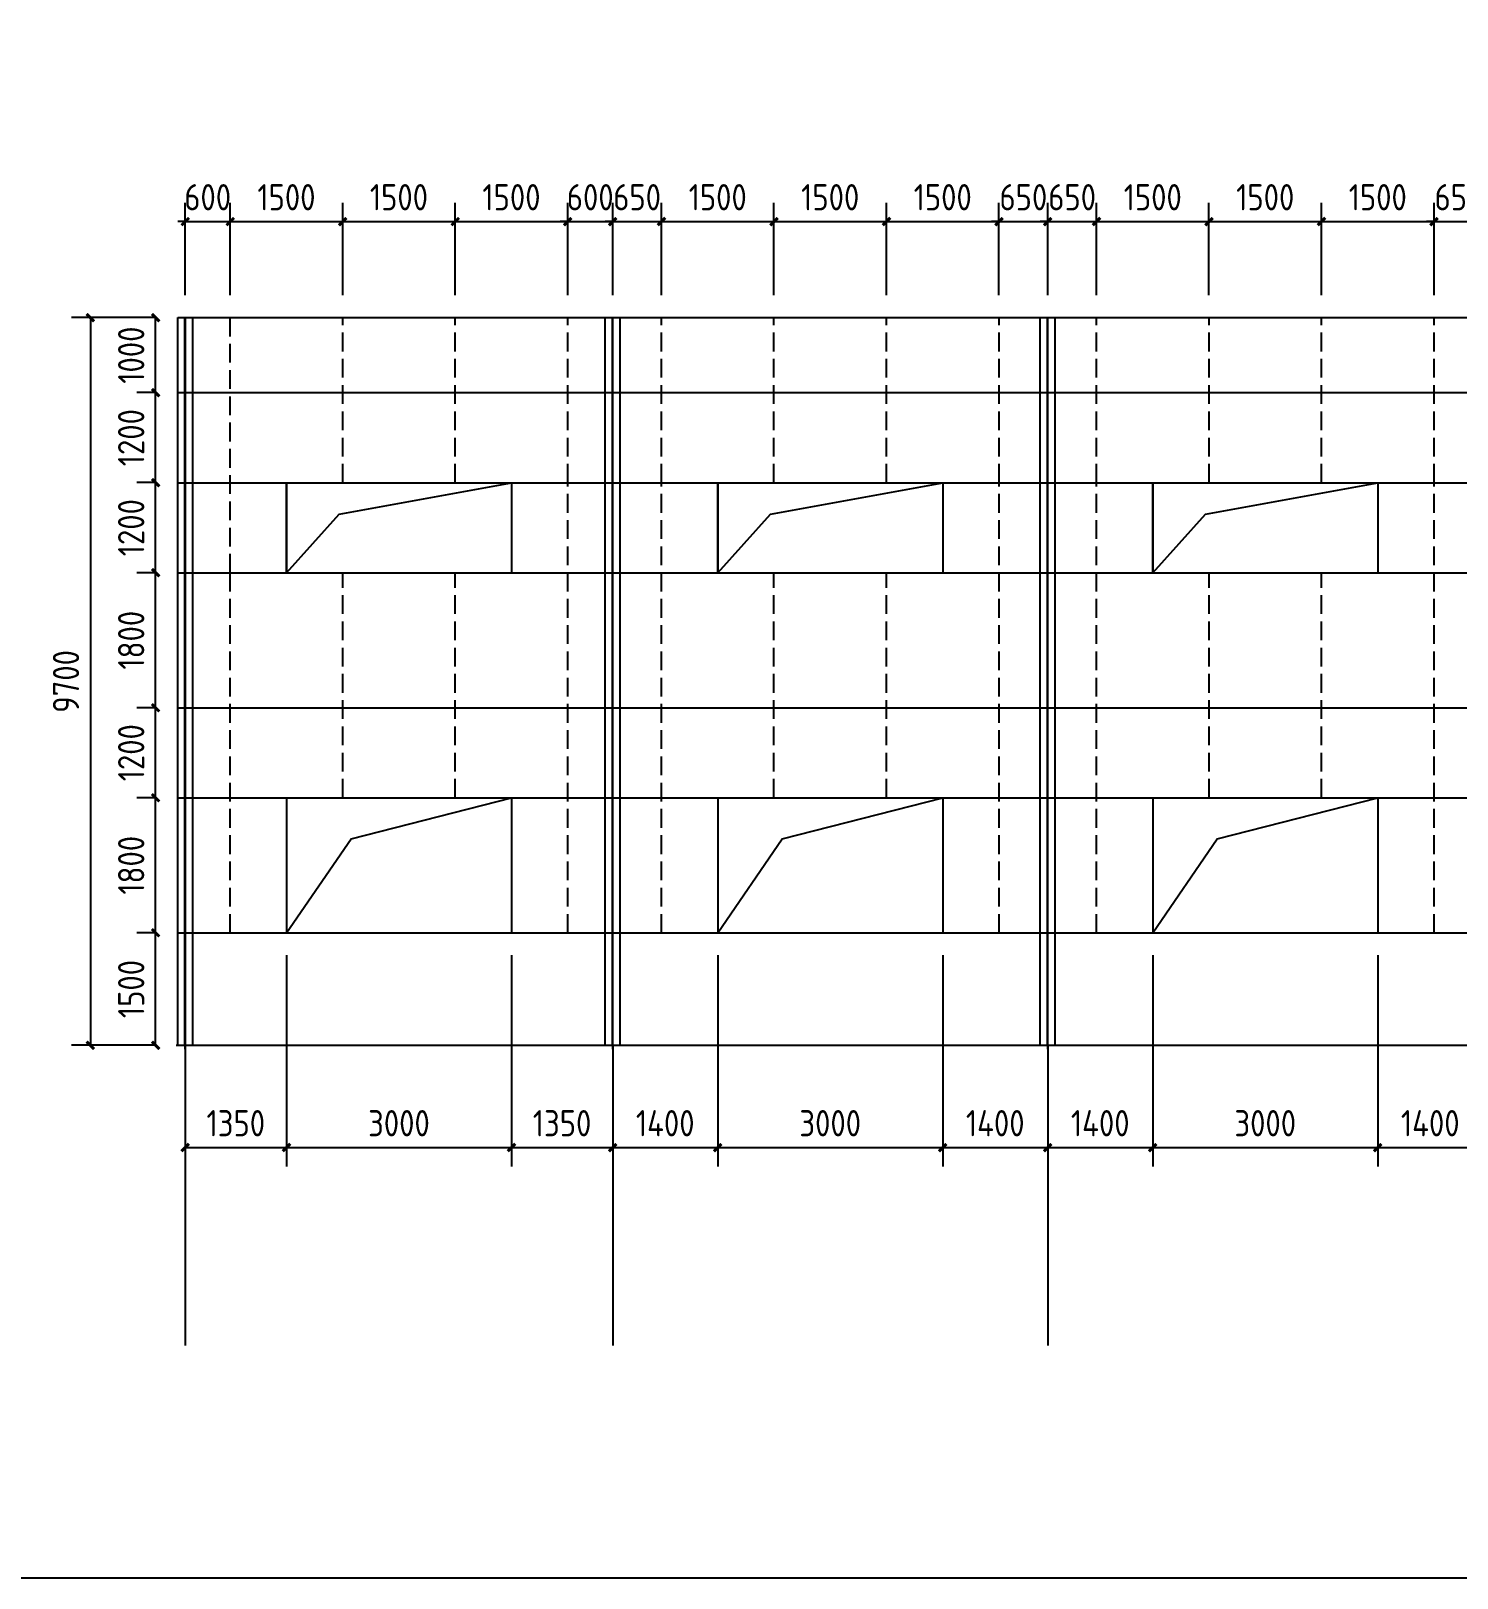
# Model space of a CAD drawing. Extents: x 102162 to 621267, y -39398 to 328893.
# Drawn here: x 483281 to 502295, y 118102 to 138726 of the extents above; entities that cross this region are included whole.
import ezdxf

# ---------------------------------------------------------------- set-up
doc = ezdxf.new("R2010")
doc.units = 0
doc.header["$LTSCALE"] = 1000
doc.header["$MEASUREMENT"] = 0
doc.linetypes.add('DASH', pattern=[0.35, 0.25, -0.1])
doc.layers.add('AXIS', color=3, linetype='Continuous')
doc.layers.add('DOTE', color=1, linetype='Continuous')
doc.styles.get("Standard").update_dxf_attribs({"font": 'gbenor.shx', "bigfont": 'gbcbig.shx'})
doc.dimstyles.get("Standard").update_dxf_attribs({"dimscale": 100, "dimtxt": 3.5, "dimasz": 1, "dimexe": 2.5, "dimexo": 3, "dimgap": 1.5, "dimtad": 1, "dimdec": 0, "dimzin": 0, "dimdsep": 46, "dimtxsty": 'Standard', "dimblk": 'ARCHTICK', "dimcen": 0.09, "dimadec": 0, "dimazin": 0, "dimtfac": 1, "dimtdec": 0, "dimtix": 1, "dimtmove": 2, "dimatfit": 3, "dimfxl": 1, "dimtolj": 1, "dimtzin": 0, "dimarcsym": 0})

# ---------------------------------------------------------------- blocks, each defined once
blk = doc.blocks.new('_ArchTick')
at = {"color": 0, "linetype": 'ByBlock', "const_width": 0.4}
blk.add_lwpolyline([(-0.5, -0.5), (0.5, 0.5)], dxfattribs=at)
blk = doc.blocks.new('*D8349')
at = {"color": 0, "lineweight": -2}
for p, q in [((484938, 126704), (484693, 126704)), ((484943, 125204), (484943, 126704)), ((484918, 125204), (484693, 125204))]:
    blk.add_line(p, q, dxfattribs=at)
at = {"layer": 'Defpoints', "color": 0}
for p in [(484943, 126704), (485238, 126704), (485218, 125204)]:
    blk.add_point(p, dxfattribs=at)
at = {"color": 0, "lineweight": -2, "xscale": 100, "yscale": 100, "zscale": 100}
for p, rotation in [((484943, 126704), 90), ((484943, 125204), 270)]:
    blk.add_blockref('_ArchTick', p, dxfattribs=dict(at, rotation=rotation))
at = {"color": 0, "insert": (484618, 125954), "char_height": 350, "attachment_point": 5, "rotation": 90}
blk.add_mtext('\\A1;1500', dxfattribs=at)
blk = doc.blocks.new('*D8350')
at = {"color": 0, "lineweight": -2}
for p, q in [((484938, 128504), (484693, 128504)), ((484943, 126704), (484943, 128504)), ((484938, 126704), (484693, 126704))]:
    blk.add_line(p, q, dxfattribs=at)
at = {"layer": 'Defpoints', "color": 0}
for p in [(484943, 128504), (485238, 128504), (485238, 126704)]:
    blk.add_point(p, dxfattribs=at)
at = {"color": 0, "lineweight": -2, "xscale": 100, "yscale": 100, "zscale": 100}
for p, rotation in [((484943, 128504), 90), ((484943, 126704), 270)]:
    blk.add_blockref('_ArchTick', p, dxfattribs=dict(at, rotation=rotation))
at = {"color": 0, "insert": (484618, 127604), "char_height": 350, "attachment_point": 5, "rotation": 90}
blk.add_mtext('\\A1;1800', dxfattribs=at)
blk = doc.blocks.new('*D8351')
at = {"color": 0, "lineweight": -2}
for p, q in [((484938, 129704), (484693, 129704)), ((484943, 128504), (484943, 129704)), ((484938, 128504), (484693, 128504))]:
    blk.add_line(p, q, dxfattribs=at)
at = {"layer": 'Defpoints', "color": 0}
for p in [(484943, 129704), (485238, 129704), (485238, 128504)]:
    blk.add_point(p, dxfattribs=at)
at = {"color": 0, "lineweight": -2, "xscale": 100, "yscale": 100, "zscale": 100}
for p, rotation in [((484943, 129704), 90), ((484943, 128504), 270)]:
    blk.add_blockref('_ArchTick', p, dxfattribs=dict(at, rotation=rotation))
at = {"color": 0, "insert": (484618, 129104), "char_height": 350, "attachment_point": 5, "rotation": 90}
blk.add_mtext('\\A1;1200', dxfattribs=at)
blk = doc.blocks.new('*D8352')
at = {"color": 0, "lineweight": -2}
for p, q in [((484938, 131504), (484693, 131504)), ((484943, 129704), (484943, 131504)), ((484938, 129704), (484693, 129704))]:
    blk.add_line(p, q, dxfattribs=at)
at = {"layer": 'Defpoints', "color": 0}
for p in [(484943, 131504), (485238, 131504), (485238, 129704)]:
    blk.add_point(p, dxfattribs=at)
at = {"color": 0, "lineweight": -2, "xscale": 100, "yscale": 100, "zscale": 100}
for p, rotation in [((484943, 131504), 90), ((484943, 129704), 270)]:
    blk.add_blockref('_ArchTick', p, dxfattribs=dict(at, rotation=rotation))
at = {"color": 0, "insert": (484618, 130604), "char_height": 350, "attachment_point": 5, "rotation": 90}
blk.add_mtext('\\A1;1800', dxfattribs=at)
blk = doc.blocks.new('*D8353')
at = {"color": 0, "lineweight": -2}
for p, q in [((484938, 132704), (484693, 132704)), ((484943, 131504), (484943, 132704)), ((484938, 131504), (484693, 131504))]:
    blk.add_line(p, q, dxfattribs=at)
at = {"layer": 'Defpoints', "color": 0}
for p in [(484943, 132704), (485238, 132704), (485238, 131504)]:
    blk.add_point(p, dxfattribs=at)
at = {"color": 0, "lineweight": -2, "xscale": 100, "yscale": 100, "zscale": 100}
for p, rotation in [((484943, 132704), 90), ((484943, 131504), 270)]:
    blk.add_blockref('_ArchTick', p, dxfattribs=dict(at, rotation=rotation))
at = {"color": 0, "insert": (484618, 132104), "char_height": 350, "attachment_point": 5, "rotation": 90}
blk.add_mtext('\\A1;1200', dxfattribs=at)
blk = doc.blocks.new('*D8354')
at = {"color": 0, "lineweight": -2}
for p, q in [((484938, 133904), (484693, 133904)), ((484943, 132704), (484943, 133904)), ((484938, 132704), (484693, 132704))]:
    blk.add_line(p, q, dxfattribs=at)
at = {"layer": 'Defpoints', "color": 0}
for p in [(484943, 133904), (485238, 133904), (485238, 132704)]:
    blk.add_point(p, dxfattribs=at)
at = {"color": 0, "lineweight": -2, "xscale": 100, "yscale": 100, "zscale": 100}
for p, rotation in [((484943, 133904), 90), ((484943, 132704), 270)]:
    blk.add_blockref('_ArchTick', p, dxfattribs=dict(at, rotation=rotation))
at = {"color": 0, "insert": (484618, 133304), "char_height": 350, "attachment_point": 5, "rotation": 90}
blk.add_mtext('\\A1;1200', dxfattribs=at)
blk = doc.blocks.new('*D8355')
at = {"color": 0, "lineweight": -2}
for p, q in [((484938, 134904), (484693, 134904)), ((484943, 133904), (484943, 134904)), ((484938, 133904), (484693, 133904))]:
    blk.add_line(p, q, dxfattribs=at)
at = {"layer": 'Defpoints', "color": 0}
for p in [(484943, 134904), (485238, 134904), (485238, 133904)]:
    blk.add_point(p, dxfattribs=at)
at = {"color": 0, "lineweight": -2, "xscale": 100, "yscale": 100, "zscale": 100}
for p, rotation in [((484943, 134904), 90), ((484943, 133904), 270)]:
    blk.add_blockref('_ArchTick', p, dxfattribs=dict(at, rotation=rotation))
at = {"color": 0, "insert": (484618, 134404), "char_height": 350, "attachment_point": 5, "rotation": 90}
blk.add_mtext('\\A1;1000', dxfattribs=at)
blk = doc.blocks.new('*D8356')
at = {"color": 0, "lineweight": -2}
for p, q in [((484938, 134904), (483824, 134904)), ((484074, 134904), (484074, 125204)), ((484938, 125204), (483824, 125204))]:
    blk.add_line(p, q, dxfattribs=at)
at = {"layer": 'Defpoints', "color": 0}
for p in [(485238, 134904), (484074, 125204), (485238, 125204)]:
    blk.add_point(p, dxfattribs=at)
at = {"color": 0, "lineweight": -2, "xscale": 100, "yscale": 100, "zscale": 100}
for p, rotation in [((484074, 134904), 90), ((484074, 125204), 270)]:
    blk.add_blockref('_ArchTick', p, dxfattribs=dict(at, rotation=rotation))
at = {"color": 0, "insert": (483749, 130054), "char_height": 350, "attachment_point": 5, "rotation": 90}
blk.add_mtext('\\A1;9700', dxfattribs=at)
blk = doc.blocks.new('*D8357')
at = {"color": 0, "lineweight": -2}
for p, q in [((486688, 126404), (486688, 123590)), ((485338, 124904), (485338, 123590)), ((485338, 123840), (486688, 123840))]:
    blk.add_line(p, q, dxfattribs=at)
at = {"layer": 'Defpoints', "color": 0}
for p in [(486688, 126704), (485338, 125204), (486688, 123840)]:
    blk.add_point(p, dxfattribs=at)
at = {"color": 0, "lineweight": -2, "xscale": 100, "yscale": 100, "zscale": 100, "rotation": 180}
blk.add_blockref('_ArchTick', (485338, 123840), dxfattribs=at)
at = {"color": 0, "lineweight": -2, "xscale": 100, "yscale": 100, "zscale": 100}
blk.add_blockref('_ArchTick', (486688, 123840), dxfattribs=at)
at = {"color": 0, "insert": (486013, 124165), "char_height": 350, "attachment_point": 5}
blk.add_mtext('\\A1;1350', dxfattribs=at)
blk = doc.blocks.new('*D8358')
at = {"color": 0, "lineweight": -2}
for p, q in [((486688, 126404), (486688, 123590)), ((489688, 126404), (489688, 123590)), ((486688, 123840), (489688, 123840))]:
    blk.add_line(p, q, dxfattribs=at)
at = {"layer": 'Defpoints', "color": 0}
for p in [(486688, 126704), (489688, 126704), (489688, 123840)]:
    blk.add_point(p, dxfattribs=at)
at = {"color": 0, "lineweight": -2, "xscale": 100, "yscale": 100, "zscale": 100, "rotation": 180}
blk.add_blockref('_ArchTick', (486688, 123840), dxfattribs=at)
at = {"color": 0, "lineweight": -2, "xscale": 100, "yscale": 100, "zscale": 100}
blk.add_blockref('_ArchTick', (489688, 123840), dxfattribs=at)
at = {"color": 0, "insert": (488188, 124165), "char_height": 350, "attachment_point": 5}
blk.add_mtext('\\A1;3000', dxfattribs=at)
blk = doc.blocks.new('*D8359')
at = {"color": 0, "lineweight": -2}
for p, q in [((489688, 126404), (489688, 123590)), ((491038, 124904), (491038, 123590)), ((489688, 123840), (491038, 123840))]:
    blk.add_line(p, q, dxfattribs=at)
at = {"layer": 'Defpoints', "color": 0}
for p in [(489688, 126704), (491038, 125204), (491038, 123840)]:
    blk.add_point(p, dxfattribs=at)
at = {"color": 0, "lineweight": -2, "xscale": 100, "yscale": 100, "zscale": 100, "rotation": 180}
blk.add_blockref('_ArchTick', (489688, 123840), dxfattribs=at)
at = {"color": 0, "lineweight": -2, "xscale": 100, "yscale": 100, "zscale": 100}
blk.add_blockref('_ArchTick', (491038, 123840), dxfattribs=at)
at = {"color": 0, "insert": (490363, 124165), "char_height": 350, "attachment_point": 5}
blk.add_mtext('\\A1;1350', dxfattribs=at)
blk = doc.blocks.new('*D8360')
at = {"color": 0, "lineweight": -2}
for p, q in [((492438, 126404), (492438, 123590)), ((491038, 124904), (491038, 123590)), ((491038, 123840), (492438, 123840))]:
    blk.add_line(p, q, dxfattribs=at)
at = {"layer": 'Defpoints', "color": 0}
for p in [(492438, 126704), (491038, 125204), (492438, 123840)]:
    blk.add_point(p, dxfattribs=at)
at = {"color": 0, "lineweight": -2, "xscale": 100, "yscale": 100, "zscale": 100, "rotation": 180}
blk.add_blockref('_ArchTick', (491038, 123840), dxfattribs=at)
at = {"color": 0, "lineweight": -2, "xscale": 100, "yscale": 100, "zscale": 100}
blk.add_blockref('_ArchTick', (492438, 123840), dxfattribs=at)
at = {"color": 0, "insert": (491738, 124165), "char_height": 350, "attachment_point": 5}
blk.add_mtext('\\A1;1400', dxfattribs=at)
blk = doc.blocks.new('*D8361')
at = {"color": 0, "lineweight": -2}
for p, q in [((492438, 126404), (492438, 123590)), ((495438, 126404), (495438, 123590)), ((492438, 123840), (495438, 123840))]:
    blk.add_line(p, q, dxfattribs=at)
at = {"layer": 'Defpoints', "color": 0}
for p in [(492438, 126704), (495438, 126704), (495438, 123840)]:
    blk.add_point(p, dxfattribs=at)
at = {"color": 0, "lineweight": -2, "xscale": 100, "yscale": 100, "zscale": 100, "rotation": 180}
blk.add_blockref('_ArchTick', (492438, 123840), dxfattribs=at)
at = {"color": 0, "lineweight": -2, "xscale": 100, "yscale": 100, "zscale": 100}
blk.add_blockref('_ArchTick', (495438, 123840), dxfattribs=at)
at = {"color": 0, "insert": (493938, 124165), "char_height": 350, "attachment_point": 5}
blk.add_mtext('\\A1;3000', dxfattribs=at)
blk = doc.blocks.new('*D8362')
at = {"color": 0, "lineweight": -2}
for p, q in [((495438, 126404), (495438, 123590)), ((496838, 124904), (496838, 123590)), ((495438, 123840), (496838, 123840))]:
    blk.add_line(p, q, dxfattribs=at)
at = {"layer": 'Defpoints', "color": 0}
for p in [(495438, 126704), (496838, 125204), (496838, 123840)]:
    blk.add_point(p, dxfattribs=at)
at = {"color": 0, "lineweight": -2, "xscale": 100, "yscale": 100, "zscale": 100, "rotation": 180}
blk.add_blockref('_ArchTick', (495438, 123840), dxfattribs=at)
at = {"color": 0, "lineweight": -2, "xscale": 100, "yscale": 100, "zscale": 100}
blk.add_blockref('_ArchTick', (496838, 123840), dxfattribs=at)
at = {"color": 0, "insert": (496138, 124165), "char_height": 350, "attachment_point": 5}
blk.add_mtext('\\A1;1400', dxfattribs=at)
blk = doc.blocks.new('*D8363')
at = {"color": 0, "lineweight": -2}
for p, q in [((498238, 126404), (498238, 123590)), ((496838, 124904), (496838, 123590)), ((496838, 123840), (498238, 123840))]:
    blk.add_line(p, q, dxfattribs=at)
at = {"layer": 'Defpoints', "color": 0}
for p in [(498238, 126704), (496838, 125204), (498238, 123840)]:
    blk.add_point(p, dxfattribs=at)
at = {"color": 0, "lineweight": -2, "xscale": 100, "yscale": 100, "zscale": 100, "rotation": 180}
blk.add_blockref('_ArchTick', (496838, 123840), dxfattribs=at)
at = {"color": 0, "lineweight": -2, "xscale": 100, "yscale": 100, "zscale": 100}
blk.add_blockref('_ArchTick', (498238, 123840), dxfattribs=at)
at = {"color": 0, "insert": (497538, 124165), "char_height": 350, "attachment_point": 5}
blk.add_mtext('\\A1;1400', dxfattribs=at)
blk = doc.blocks.new('*D8364')
at = {"color": 0, "lineweight": -2}
for p, q in [((498238, 126404), (498238, 123590)), ((501238, 126404), (501238, 123590)), ((498238, 123840), (501238, 123840))]:
    blk.add_line(p, q, dxfattribs=at)
at = {"layer": 'Defpoints', "color": 0}
for p in [(498238, 126704), (501238, 126704), (501238, 123840)]:
    blk.add_point(p, dxfattribs=at)
at = {"color": 0, "lineweight": -2, "xscale": 100, "yscale": 100, "zscale": 100, "rotation": 180}
blk.add_blockref('_ArchTick', (498238, 123840), dxfattribs=at)
at = {"color": 0, "lineweight": -2, "xscale": 100, "yscale": 100, "zscale": 100}
blk.add_blockref('_ArchTick', (501238, 123840), dxfattribs=at)
at = {"color": 0, "insert": (499738, 124165), "char_height": 350, "attachment_point": 5}
blk.add_mtext('\\A1;3000', dxfattribs=at)
blk = doc.blocks.new('*D8365')
at = {"color": 0, "lineweight": -2}
for p, q in [((501238, 126404), (501238, 123590)), ((502638, 124904), (502638, 123590)), ((501238, 123840), (502638, 123840))]:
    blk.add_line(p, q, dxfattribs=at)
at = {"layer": 'Defpoints', "color": 0}
for p in [(501238, 126704), (502638, 125204), (502638, 123840)]:
    blk.add_point(p, dxfattribs=at)
at = {"color": 0, "lineweight": -2, "xscale": 100, "yscale": 100, "zscale": 100, "rotation": 180}
blk.add_blockref('_ArchTick', (501238, 123840), dxfattribs=at)
at = {"color": 0, "lineweight": -2, "xscale": 100, "yscale": 100, "zscale": 100}
blk.add_blockref('_ArchTick', (502638, 123840), dxfattribs=at)
at = {"color": 0, "insert": (501938, 124165), "char_height": 350, "attachment_point": 5}
blk.add_mtext('\\A1;1400', dxfattribs=at)
blk = doc.blocks.new('*D8372')
at = {"color": 0, "lineweight": -2}
for p, q in [((485338, 135204), (485338, 136434)), ((485938, 135204), (485938, 136434)), ((485338, 136184), (485238, 136184)), ((485338, 136184), (485938, 136184)), ((485938, 136184), (486038, 136184))]:
    blk.add_line(p, q, dxfattribs=at)
at = {"layer": 'Defpoints', "color": 0}
for p in [(485938, 136184), (485338, 134904), (485938, 134904)]:
    blk.add_point(p, dxfattribs=at)
at = {"color": 0, "lineweight": -2, "xscale": 100, "yscale": 100, "zscale": 100}
blk.add_blockref('_ArchTick', (485338, 136184), dxfattribs=at)
at = {"color": 0, "lineweight": -2, "xscale": 100, "yscale": 100, "zscale": 100, "rotation": 180}
blk.add_blockref('_ArchTick', (485938, 136184), dxfattribs=at)
at = {"color": 0, "insert": (485638, 136509), "char_height": 350, "attachment_point": 5}
blk.add_mtext('\\A1;600', dxfattribs=at)
blk = doc.blocks.new('*D8373')
at = {"color": 0, "lineweight": -2}
for p, q in [((485938, 135204), (485938, 136434)), ((487438, 135204), (487438, 136434)), ((485938, 136184), (487438, 136184))]:
    blk.add_line(p, q, dxfattribs=at)
at = {"layer": 'Defpoints', "color": 0}
for p in [(487438, 136184), (485938, 134904), (487438, 134904)]:
    blk.add_point(p, dxfattribs=at)
at = {"color": 0, "lineweight": -2, "xscale": 100, "yscale": 100, "zscale": 100, "rotation": 180}
blk.add_blockref('_ArchTick', (485938, 136184), dxfattribs=at)
at = {"color": 0, "lineweight": -2, "xscale": 100, "yscale": 100, "zscale": 100}
blk.add_blockref('_ArchTick', (487438, 136184), dxfattribs=at)
at = {"color": 0, "insert": (486688, 136509), "char_height": 350, "attachment_point": 5}
blk.add_mtext('\\A1;1500', dxfattribs=at)
blk = doc.blocks.new('*D8374')
at = {"color": 0, "lineweight": -2}
for p, q in [((487438, 135204), (487438, 136434)), ((488938, 135204), (488938, 136434)), ((487438, 136184), (488938, 136184))]:
    blk.add_line(p, q, dxfattribs=at)
at = {"layer": 'Defpoints', "color": 0}
for p in [(488938, 136184), (487438, 134904), (488938, 134904)]:
    blk.add_point(p, dxfattribs=at)
at = {"color": 0, "lineweight": -2, "xscale": 100, "yscale": 100, "zscale": 100, "rotation": 180}
blk.add_blockref('_ArchTick', (487438, 136184), dxfattribs=at)
at = {"color": 0, "lineweight": -2, "xscale": 100, "yscale": 100, "zscale": 100}
blk.add_blockref('_ArchTick', (488938, 136184), dxfattribs=at)
at = {"color": 0, "insert": (488188, 136509), "char_height": 350, "attachment_point": 5}
blk.add_mtext('\\A1;1500', dxfattribs=at)
blk = doc.blocks.new('*D8375')
at = {"color": 0, "lineweight": -2}
for p, q in [((488938, 135204), (488938, 136434)), ((490438, 135204), (490438, 136434)), ((488938, 136184), (490438, 136184))]:
    blk.add_line(p, q, dxfattribs=at)
at = {"layer": 'Defpoints', "color": 0}
for p in [(490438, 136184), (488938, 134904), (490438, 134904)]:
    blk.add_point(p, dxfattribs=at)
at = {"color": 0, "lineweight": -2, "xscale": 100, "yscale": 100, "zscale": 100, "rotation": 180}
blk.add_blockref('_ArchTick', (488938, 136184), dxfattribs=at)
at = {"color": 0, "lineweight": -2, "xscale": 100, "yscale": 100, "zscale": 100}
blk.add_blockref('_ArchTick', (490438, 136184), dxfattribs=at)
at = {"color": 0, "insert": (489688, 136509), "char_height": 350, "attachment_point": 5}
blk.add_mtext('\\A1;1500', dxfattribs=at)
blk = doc.blocks.new('*D8376')
at = {"color": 0, "lineweight": -2}
for p, q in [((490438, 135204), (490438, 136434)), ((491038, 135204), (491038, 136434)), ((490438, 136184), (490338, 136184)), ((490438, 136184), (491038, 136184)), ((491038, 136184), (491138, 136184))]:
    blk.add_line(p, q, dxfattribs=at)
at = {"layer": 'Defpoints', "color": 0}
for p in [(491038, 136184), (490438, 134904), (491038, 134904)]:
    blk.add_point(p, dxfattribs=at)
at = {"color": 0, "lineweight": -2, "xscale": 100, "yscale": 100, "zscale": 100}
blk.add_blockref('_ArchTick', (490438, 136184), dxfattribs=at)
at = {"color": 0, "lineweight": -2, "xscale": 100, "yscale": 100, "zscale": 100, "rotation": 180}
blk.add_blockref('_ArchTick', (491038, 136184), dxfattribs=at)
at = {"color": 0, "insert": (490738, 136509), "char_height": 350, "attachment_point": 5}
blk.add_mtext('\\A1;600', dxfattribs=at)
blk = doc.blocks.new('*D8377')
at = {"color": 0, "lineweight": -2}
for p, q in [((491038, 135204), (491038, 136434)), ((491688, 135204), (491688, 136434)), ((491038, 136184), (490938, 136184)), ((491038, 136184), (491688, 136184)), ((491688, 136184), (491788, 136184))]:
    blk.add_line(p, q, dxfattribs=at)
at = {"layer": 'Defpoints', "color": 0}
for p in [(491688, 136184), (491038, 134904), (491688, 134904)]:
    blk.add_point(p, dxfattribs=at)
at = {"color": 0, "lineweight": -2, "xscale": 100, "yscale": 100, "zscale": 100}
blk.add_blockref('_ArchTick', (491038, 136184), dxfattribs=at)
at = {"color": 0, "lineweight": -2, "xscale": 100, "yscale": 100, "zscale": 100, "rotation": 180}
blk.add_blockref('_ArchTick', (491688, 136184), dxfattribs=at)
at = {"color": 0, "insert": (491363, 136509), "char_height": 350, "attachment_point": 5}
blk.add_mtext('\\A1;650', dxfattribs=at)
blk = doc.blocks.new('*D8378')
at = {"color": 0, "lineweight": -2}
for p, q in [((491688, 135204), (491688, 136434)), ((493188, 135204), (493188, 136434)), ((491688, 136184), (493188, 136184))]:
    blk.add_line(p, q, dxfattribs=at)
at = {"layer": 'Defpoints', "color": 0}
for p in [(493188, 136184), (491688, 134904), (493188, 134904)]:
    blk.add_point(p, dxfattribs=at)
at = {"color": 0, "lineweight": -2, "xscale": 100, "yscale": 100, "zscale": 100, "rotation": 180}
blk.add_blockref('_ArchTick', (491688, 136184), dxfattribs=at)
at = {"color": 0, "lineweight": -2, "xscale": 100, "yscale": 100, "zscale": 100}
blk.add_blockref('_ArchTick', (493188, 136184), dxfattribs=at)
at = {"color": 0, "insert": (492438, 136509), "char_height": 350, "attachment_point": 5}
blk.add_mtext('\\A1;1500', dxfattribs=at)
blk = doc.blocks.new('*D8379')
at = {"color": 0, "lineweight": -2}
for p, q in [((493188, 135204), (493188, 136434)), ((494688, 135204), (494688, 136434)), ((493188, 136184), (494688, 136184))]:
    blk.add_line(p, q, dxfattribs=at)
at = {"layer": 'Defpoints', "color": 0}
for p in [(494688, 136184), (493188, 134904), (494688, 134904)]:
    blk.add_point(p, dxfattribs=at)
at = {"color": 0, "lineweight": -2, "xscale": 100, "yscale": 100, "zscale": 100, "rotation": 180}
blk.add_blockref('_ArchTick', (493188, 136184), dxfattribs=at)
at = {"color": 0, "lineweight": -2, "xscale": 100, "yscale": 100, "zscale": 100}
blk.add_blockref('_ArchTick', (494688, 136184), dxfattribs=at)
at = {"color": 0, "insert": (493938, 136509), "char_height": 350, "attachment_point": 5}
blk.add_mtext('\\A1;1500', dxfattribs=at)
blk = doc.blocks.new('*D8380')
at = {"color": 0, "lineweight": -2}
for p, q in [((494688, 135204), (494688, 136434)), ((496188, 135204), (496188, 136434)), ((494688, 136184), (496188, 136184))]:
    blk.add_line(p, q, dxfattribs=at)
at = {"layer": 'Defpoints', "color": 0}
for p in [(496188, 136184), (494688, 134904), (496188, 134904)]:
    blk.add_point(p, dxfattribs=at)
at = {"color": 0, "lineweight": -2, "xscale": 100, "yscale": 100, "zscale": 100, "rotation": 180}
blk.add_blockref('_ArchTick', (494688, 136184), dxfattribs=at)
at = {"color": 0, "lineweight": -2, "xscale": 100, "yscale": 100, "zscale": 100}
blk.add_blockref('_ArchTick', (496188, 136184), dxfattribs=at)
at = {"color": 0, "insert": (495438, 136509), "char_height": 350, "attachment_point": 5}
blk.add_mtext('\\A1;1500', dxfattribs=at)
blk = doc.blocks.new('*D8381')
at = {"color": 0, "lineweight": -2}
for p, q in [((496188, 135204), (496188, 136434)), ((496838, 135204), (496838, 136434)), ((496188, 136184), (496088, 136184)), ((496188, 136184), (496838, 136184)), ((496838, 136184), (496938, 136184))]:
    blk.add_line(p, q, dxfattribs=at)
at = {"layer": 'Defpoints', "color": 0}
for p in [(496838, 136184), (496188, 134904), (496838, 134904)]:
    blk.add_point(p, dxfattribs=at)
at = {"color": 0, "lineweight": -2, "xscale": 100, "yscale": 100, "zscale": 100}
blk.add_blockref('_ArchTick', (496188, 136184), dxfattribs=at)
at = {"color": 0, "lineweight": -2, "xscale": 100, "yscale": 100, "zscale": 100, "rotation": 180}
blk.add_blockref('_ArchTick', (496838, 136184), dxfattribs=at)
at = {"color": 0, "insert": (496513, 136509), "char_height": 350, "attachment_point": 5}
blk.add_mtext('\\A1;650', dxfattribs=at)
blk = doc.blocks.new('*D8382')
at = {"color": 0, "lineweight": -2}
for p, q in [((496838, 135204), (496838, 136434)), ((497488, 135204), (497488, 136434)), ((496838, 136184), (496738, 136184)), ((496838, 136184), (497488, 136184)), ((497488, 136184), (497588, 136184))]:
    blk.add_line(p, q, dxfattribs=at)
at = {"layer": 'Defpoints', "color": 0}
for p in [(497488, 136184), (496838, 134904), (497488, 134904)]:
    blk.add_point(p, dxfattribs=at)
at = {"color": 0, "lineweight": -2, "xscale": 100, "yscale": 100, "zscale": 100}
blk.add_blockref('_ArchTick', (496838, 136184), dxfattribs=at)
at = {"color": 0, "lineweight": -2, "xscale": 100, "yscale": 100, "zscale": 100, "rotation": 180}
blk.add_blockref('_ArchTick', (497488, 136184), dxfattribs=at)
at = {"color": 0, "insert": (497163, 136509), "char_height": 350, "attachment_point": 5}
blk.add_mtext('\\A1;650', dxfattribs=at)
blk = doc.blocks.new('*D8383')
at = {"color": 0, "lineweight": -2}
for p, q in [((497488, 135204), (497488, 136434)), ((498988, 135204), (498988, 136434)), ((497488, 136184), (498988, 136184))]:
    blk.add_line(p, q, dxfattribs=at)
at = {"layer": 'Defpoints', "color": 0}
for p in [(498988, 136184), (497488, 134904), (498988, 134904)]:
    blk.add_point(p, dxfattribs=at)
at = {"color": 0, "lineweight": -2, "xscale": 100, "yscale": 100, "zscale": 100, "rotation": 180}
blk.add_blockref('_ArchTick', (497488, 136184), dxfattribs=at)
at = {"color": 0, "lineweight": -2, "xscale": 100, "yscale": 100, "zscale": 100}
blk.add_blockref('_ArchTick', (498988, 136184), dxfattribs=at)
at = {"color": 0, "insert": (498238, 136509), "char_height": 350, "attachment_point": 5}
blk.add_mtext('\\A1;1500', dxfattribs=at)
blk = doc.blocks.new('*D8384')
at = {"color": 0, "lineweight": -2}
for p, q in [((498988, 135204), (498988, 136434)), ((500488, 135204), (500488, 136434)), ((498988, 136184), (500488, 136184))]:
    blk.add_line(p, q, dxfattribs=at)
at = {"layer": 'Defpoints', "color": 0}
for p in [(500488, 136184), (498988, 134904), (500488, 134904)]:
    blk.add_point(p, dxfattribs=at)
at = {"color": 0, "lineweight": -2, "xscale": 100, "yscale": 100, "zscale": 100, "rotation": 180}
blk.add_blockref('_ArchTick', (498988, 136184), dxfattribs=at)
at = {"color": 0, "lineweight": -2, "xscale": 100, "yscale": 100, "zscale": 100}
blk.add_blockref('_ArchTick', (500488, 136184), dxfattribs=at)
at = {"color": 0, "insert": (499738, 136509), "char_height": 350, "attachment_point": 5}
blk.add_mtext('\\A1;1500', dxfattribs=at)
blk = doc.blocks.new('*D8385')
at = {"color": 0, "lineweight": -2}
for p, q in [((500488, 135204), (500488, 136434)), ((501988, 135204), (501988, 136434)), ((500488, 136184), (501988, 136184))]:
    blk.add_line(p, q, dxfattribs=at)
at = {"layer": 'Defpoints', "color": 0}
for p in [(501988, 136184), (500488, 134904), (501988, 134904)]:
    blk.add_point(p, dxfattribs=at)
at = {"color": 0, "lineweight": -2, "xscale": 100, "yscale": 100, "zscale": 100, "rotation": 180}
blk.add_blockref('_ArchTick', (500488, 136184), dxfattribs=at)
at = {"color": 0, "lineweight": -2, "xscale": 100, "yscale": 100, "zscale": 100}
blk.add_blockref('_ArchTick', (501988, 136184), dxfattribs=at)
at = {"color": 0, "insert": (501238, 136509), "char_height": 350, "attachment_point": 5}
blk.add_mtext('\\A1;1500', dxfattribs=at)
blk = doc.blocks.new('*D8386')
at = {"color": 0, "lineweight": -2}
for p, q in [((501988, 135204), (501988, 136434)), ((502638, 135204), (502638, 136434)), ((501988, 136184), (501888, 136184)), ((501988, 136184), (502638, 136184)), ((502638, 136184), (502738, 136184))]:
    blk.add_line(p, q, dxfattribs=at)
at = {"layer": 'Defpoints', "color": 0}
for p in [(502638, 136184), (501988, 134904), (502638, 134904)]:
    blk.add_point(p, dxfattribs=at)
at = {"color": 0, "lineweight": -2, "xscale": 100, "yscale": 100, "zscale": 100}
blk.add_blockref('_ArchTick', (501988, 136184), dxfattribs=at)
at = {"color": 0, "lineweight": -2, "xscale": 100, "yscale": 100, "zscale": 100, "rotation": 180}
blk.add_blockref('_ArchTick', (502638, 136184), dxfattribs=at)
at = {"color": 0, "insert": (502313, 136509), "char_height": 350, "attachment_point": 5}
blk.add_mtext('\\A1;650', dxfattribs=at)

msp = doc.modelspace()

# ---------------------------------------------------------------- linework, layer by layer
for p, q in [((485238.3, 134903.7), (520038.3, 134903.7)), ((485238.3, 133903.7), (520038.3, 133903.7)), ((485238.3, 132703.7), (520038.3, 132703.7)), ((486688.3, 132703.7), (486688.3, 131503.7)), ((487392.6, 132282.2), (489688.3, 132703.7)), ((489688.3, 132703.7), (489688.3, 131503.7)), ((492438.3, 132703.7), (492438.3, 131503.7)), ((493142.6, 132282.2), (495438.3, 132703.7)), ((495438.3, 132703.7), (495438.3, 131503.7)), ((498238.3, 132703.7), (498238.3, 131503.7)), ((498942.6, 132282.2), (501238.3, 132703.7)), ((501238.3, 132703.7), (501238.3, 131503.7)), ((486688.3, 131503.7), (487392.6, 132282.2)), ((492438.3, 131503.7), (493142.6, 132282.2)), ((498238.3, 131503.7), (498942.6, 132282.2)), ((485238.3, 131503.7), (520038.3, 131503.7)), ((485238.3, 129703.7), (508441.3, 129703.7)), ((485238.3, 128503.7), (509198.3, 128503.7)), ((487548.7, 127956.3), (489688.3, 128503.7)), ((489688.3, 128503.7), (489688.3, 126703.7)), ((492438.3, 128503.7), (492438.3, 126703.7)), ((493298.7, 127956.3), (495438.3, 128503.7)), ((495438.3, 128503.7), (495438.3, 126703.7)), ((498238.3, 128503.7), (498238.3, 126703.7)), ((499098.7, 127956.3), (501238.3, 128503.7)), ((501238.3, 128503.7), (501238.3, 126703.7)), ((486688.3, 126703.7), (487548.7, 127956.3)), ((492438.3, 126703.7), (493298.7, 127956.3)), ((498238.3, 126703.7), (499098.7, 127956.3)), ((485238.3, 126703.7), (509198.3, 126703.7)), ((485218.3, 125203.7), (520058.3, 125203.7))]:
    msp.add_line(p, q)
at = {"color": 6}
for p, q in [((486688.3, 131503.7), (486688.3, 132703.7)), ((489688.3, 132703.7), (489688.3, 131503.7)), ((492438.3, 131503.7), (492438.3, 132703.7)), ((495438.3, 132703.7), (495438.3, 131503.7)), ((498238.3, 131503.7), (498238.3, 132703.7)), ((501238.3, 132703.7), (501238.3, 131503.7)), ((486688.3, 128503.7), (486688.3, 126703.7)), ((486688.3, 128503.7), (489688.3, 128503.7)), ((489688.3, 128503.7), (489688.3, 126703.7)), ((492438.3, 128503.7), (492438.3, 126703.7)), ((492438.3, 128503.7), (495438.3, 128503.7)), ((495438.3, 128503.7), (495438.3, 126703.7)), ((498238.3, 128503.7), (498238.3, 126703.7)), ((498238.3, 128503.7), (501238.3, 128503.7)), ((501238.3, 128503.7), (501238.3, 126703.7))]:
    msp.add_line(p, q, dxfattribs=at)
msp.add_lwpolyline([(473411.7, 160101.7), (532811.7, 160101.7), (532811.7, 118101.7), (473411.7, 118101.7)], close=True)
at = {"layer": 'AXIS'}
for p, q in [((485338.3, 125203.7), (485338.3, 121203.7)), ((491038.3, 125203.7), (491038.3, 121203.7)), ((496838.3, 125203.7), (496838.3, 121203.7))]:
    msp.add_line(p, q, dxfattribs=at)
at = {"layer": 'DOTE', "color": 0}
for p, q in [((485238.3, 125203.7), (485238.3, 134903.7)), ((485335.3, 125203.7), (485335.3, 134903.7)), ((485341.3, 125203.7), (485341.3, 134903.7)), ((485438.3, 125203.7), (485438.3, 134903.7)), ((490938.3, 125203.7), (490938.3, 134903.7)), ((491035.3, 125203.7), (491035.3, 134903.7)), ((491041.3, 125203.7), (491041.3, 134903.7)), ((491138.3, 125203.7), (491138.3, 134903.7)), ((496738.3, 125203.7), (496738.3, 134903.7)), ((496835.3, 125203.7), (496835.3, 134903.7)), ((496841.3, 125203.7), (496841.3, 134903.7)), ((496938.3, 125203.7), (496938.3, 134903.7))]:
    msp.add_line(p, q, dxfattribs=at)
at = {"layer": 'DOTE'}
for p, q in [((485338.3, 125153.7), (485338.3, 134903.7)), ((491038.3, 125153.7), (491038.3, 134903.7)), ((491038.3, 125153.7), (491038.3, 134903.7)), ((496838.3, 125153.7), (496838.3, 134903.7)), ((496838.3, 125153.7), (496838.3, 134903.7))]:
    msp.add_line(p, q, dxfattribs=at)
at = {"layer": 'DOTE', "color": 4, "linetype": 'DASH'}
for p, q in [((485938.3, 131503.7), (485938.3, 134903.7)), ((487438.3, 132703.7), (487438.3, 134903.7)), ((488938.3, 132703.7), (488938.3, 134903.7)), ((490438.3, 132703.7), (490438.3, 134903.7)), ((491688.3, 132703.7), (491688.3, 134903.7)), ((493188.3, 132703.7), (493188.3, 134903.7)), ((494688.3, 132703.7), (494688.3, 134903.7)), ((496188.3, 132703.7), (496188.3, 134903.7)), ((497488.3, 132703.7), (497488.3, 134903.7)), ((498988.3, 132703.7), (498988.3, 134903.7)), ((500488.3, 132703.7), (500488.3, 134903.7)), ((501988.3, 132703.7), (501988.3, 134903.7)), ((490438.3, 126703.7), (490438.3, 132703.7)), ((491688.3, 126703.7), (491688.3, 132703.7)), ((496188.3, 126703.7), (496188.3, 132703.7)), ((497488.3, 126703.7), (497488.3, 132703.7)), ((501988.3, 126703.7), (501988.3, 132703.7)), ((485938.3, 126703.7), (485938.3, 131503.7)), ((487438.3, 128503.7), (487438.3, 131503.7)), ((488938.3, 128503.7), (488938.3, 131503.7)), ((493188.3, 128503.7), (493188.3, 131503.7)), ((494688.3, 128503.7), (494688.3, 131503.7)), ((498988.3, 128503.7), (498988.3, 131503.7)), ((500488.3, 128503.7), (500488.3, 131503.7))]:
    msp.add_line(p, q, dxfattribs=at)

# ---------------------------------------------------------------- dimensions: what is measured, and where the dimension line sits
for base, p1, p2, picture, middle in [((485938.3, 136183.9), (485338.3, 134903.7), (485938.3, 134903.7), '*D8372', (485638.3, 136508.9)), ((487438.3, 136183.9), (485938.3, 134903.7), (487438.3, 134903.7), '*D8373', (486688.3, 136508.9)), ((488938.3, 136183.9), (487438.3, 134903.7), (488938.3, 134903.7), '*D8374', (488188.3, 136508.9)), ((490438.3, 136183.9), (488938.3, 134903.7), (490438.3, 134903.7), '*D8375', (489688.3, 136508.9)), ((491038.3, 136183.9), (490438.3, 134903.7), (491038.3, 134903.7), '*D8376', (490738.3, 136508.9)), ((491688.3, 136183.9), (491038.3, 134903.7), (491688.3, 134903.7), '*D8377', (491363.3, 136508.9)), ((493188.3, 136183.9), (491688.3, 134903.7), (493188.3, 134903.7), '*D8378', (492438.3, 136508.9)), ((494688.3, 136183.9), (493188.3, 134903.7), (494688.3, 134903.7), '*D8379', (493938.3, 136508.9)), ((496188.3, 136183.9), (494688.3, 134903.7), (496188.3, 134903.7), '*D8380', (495438.3, 136508.9)), ((496838.3, 136183.9), (496188.3, 134903.7), (496838.3, 134903.7), '*D8381', (496513.3, 136508.9)), ((497488.3, 136183.9), (496838.3, 134903.7), (497488.3, 134903.7), '*D8382', (497163.3, 136508.9)), ((498988.3, 136183.9), (497488.3, 134903.7), (498988.3, 134903.7), '*D8383', (498238.3, 136508.9)), ((500488.3, 136183.9), (498988.3, 134903.7), (500488.3, 134903.7), '*D8384', (499738.3, 136508.9)), ((501988.3, 136183.9), (500488.3, 134903.7), (501988.3, 134903.7), '*D8385', (501238.3, 136508.9)), ((502638.3, 136183.9), (501988.3, 134903.7), (502638.3, 134903.7), '*D8386', (502313.3, 136508.9)), ((486688.3, 123839.7), (485338.3, 125203.7), (486688.3, 126703.7), '*D8357', (486013.3, 124164.7)), ((489688.3, 123839.7), (486688.3, 126703.7), (489688.3, 126703.7), '*D8358', (488188.3, 124164.7)), ((491038.3, 123839.7), (489688.3, 126703.7), (491038.3, 125203.7), '*D8359', (490363.3, 124164.7)), ((492438.3, 123839.7), (491038.3, 125203.7), (492438.3, 126703.7), '*D8360', (491738.3, 124164.7)), ((495438.3, 123839.7), (492438.3, 126703.7), (495438.3, 126703.7), '*D8361', (493938.3, 124164.7)), ((496838.3, 123839.7), (495438.3, 126703.7), (496838.3, 125203.7), '*D8362', (496138.3, 124164.7)), ((498238.3, 123839.7), (496838.3, 125203.7), (498238.3, 126703.7), '*D8363', (497538.3, 124164.7)), ((501238.3, 123839.7), (498238.3, 126703.7), (501238.3, 126703.7), '*D8364', (499738.3, 124164.7)), ((502638.3, 123839.7), (501238.3, 126703.7), (502638.3, 125203.7), '*D8365', (501938.3, 124164.7))]:
    dim = msp.add_linear_dim(base=base, p1=p1, p2=p2, dimstyle='Standard')
    dim.commit()
    dim.dimension.update_dxf_attribs({"geometry": picture, "text_midpoint": middle})
dim = msp.add_aligned_dim(p1=(485238.3, 134903.7), p2=(485238.3, 125203.7), distance=-1164.1, dimstyle='Standard')
dim.commit()
dim.dimension.update_dxf_attribs({"geometry": '*D8356', "text_midpoint": (483749.1, 130053.7)})
for base, p1, p2, picture, middle in [((484943.4, 134903.7), (485238.3, 133903.7), (485238.3, 134903.7), '*D8355', (484618.4, 134403.7)), ((484943.4, 133903.7), (485238.3, 132703.7), (485238.3, 133903.7), '*D8354', (484618.4, 133303.7)), ((484943.4, 132703.7), (485238.3, 131503.7), (485238.3, 132703.7), '*D8353', (484618.4, 132103.7)), ((484943.4, 131503.7), (485238.3, 129703.7), (485238.3, 131503.7), '*D8352', (484618.4, 130603.7)), ((484943.4, 129703.7), (485238.3, 128503.7), (485238.3, 129703.7), '*D8351', (484618.4, 129103.7)), ((484943.4, 128503.7), (485238.3, 126703.7), (485238.3, 128503.7), '*D8350', (484618.4, 127603.7)), ((484943.4, 126703.7), (485218.3, 125203.7), (485238.3, 126703.7), '*D8349', (484618.4, 125953.7))]:
    dim = msp.add_linear_dim(base=base, p1=p1, p2=p2, angle=90, dimstyle='Standard')
    dim.commit()
    dim.dimension.update_dxf_attribs({"geometry": picture, "text_midpoint": middle})

doc.saveas('drawing.dxf')
